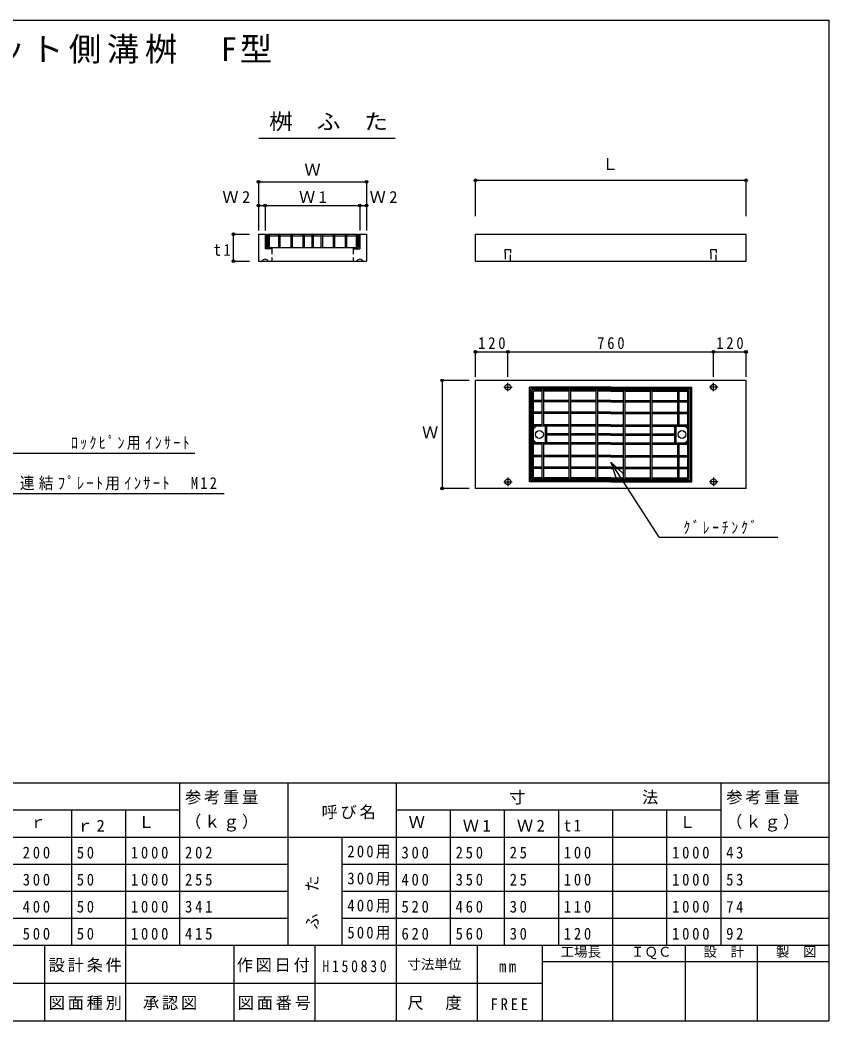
# Model space of a CAD drawing. Units: millimetres, scale not verified. Extents: x -2697 to 2703, y -1855 to 1845.
# Drawn here: x -286 to 2703, y -1855 to 1845 of the extents above; entities that cross this region are included whole.
import ezdxf
from ezdxf.enums import TextEntityAlignment as Align

# ---------------------------------------------------------------- set-up
doc = ezdxf.new("R2010")
doc.units = ezdxf.units.MM
doc.header["$LTSCALE"] = 20
doc.header["$PDMODE"] = 32
doc.header["$PDSIZE"] = 10
doc.linetypes.add('DASHED1', pattern=[1.8, 1.2, -0.6])
doc.layers.add('0-0_通り芯', color=7, linetype='Continuous')
doc.styles.add('ＭＳ ゴシック', font='')
doc.styles.get('ＭＳ ゴシック').set_extended_font_data('MS Gothic')

msp = doc.modelspace()

# ---------------------------------------------------------------- linework, layer by layer
at = {"layer": '0-0_通り芯', "color": 2}
for p, q in [((-2696.53, 1845.45), (2703.47, 1845.45)), ((2703.47, 1845.45), (2703.47, -1854.55)), ((596.83, 1408.54), (1099.61, 1408.54)), ((619.58, 1054.06), (619.58, 999.56)), ((619.58, 1054.06), (619.58, 999.56)), ((619.58, 1054.06), (624.08, 1054.06)), ((624.08, 1054.06), (624.08, 1004.06)), ((629.45, 1054.06), (629.45, 1004.06)), ((629.45, 1054.06), (960.45, 1054.06)), ((634.45, 1054.06), (634.45, 1004.06)), ((634.45, 1048.06), (669.2, 1048.06)), ((669.2, 1054.06), (669.2, 1004.06)), ((674.2, 1054.06), (674.2, 1004.06)), ((674.2, 1048.06), (713.95, 1048.06)), ((713.95, 1054.06), (713.95, 1004.06)), ((718.95, 1054.06), (718.95, 1004.06)), ((718.95, 1048.06), (758.95, 1048.06)), ((758.95, 1054.06), (758.95, 1004.06)), ((763.95, 1054.06), (763.95, 1004.06)), ((763.95, 1048.06), (792.45, 1048.06)), ((792.45, 1054.06), (792.45, 1004.06)), ((797.45, 1054.06), (797.45, 1004.06)), ((797.45, 1048.06), (825.95, 1048.06)), ((825.95, 1054.06), (825.95, 1004.06)), ((830.95, 1054.06), (830.95, 1004.06)), ((830.95, 1048.06), (870.95, 1048.06)), ((870.95, 1054.06), (870.95, 1004.06)), ((875.95, 1054.06), (875.95, 1004.06)), ((875.95, 1048.06), (915.7, 1048.06)), ((915.7, 1054.06), (915.7, 1004.06)), ((920.7, 1054.06), (920.7, 1004.06)), ((920.7, 1048.06), (955.45, 1048.06)), ((955.45, 1054.06), (955.45, 1004.06)), ((960.45, 1054.06), (960.45, 1004.06)), ((965.08, 1054.06), (965.08, 1004.06)), ((965.08, 1054.06), (969.58, 1054.06)), ((969.58, 1054.06), (969.58, 999.56)), ((969.58, 1054.06), (969.58, 999.56)), ((644.58, 999.56), (619.58, 999.56)), ((624.08, 1004.06), (965.08, 1004.06)), ((644.58, 1004.06), (644.58, 998.06)), ((944.58, 1004.06), (944.58, 998.06)), ((944.58, 1004.06), (944.58, 999.56)), ((944.58, 999.56), (969.58, 999.56)), ((1596.83, 138.43), (1596.83, 488.43)), ((1896.83, 488.43), (1596.83, 488.43)), ((1896.83, 483.93), (1601.33, 483.93)), ((1896.83, 488.43), (2196.83, 488.43)), ((1896.83, 483.93), (2192.33, 483.93)), ((2192.33, 142.93), (2192.33, 483.93)), ((2196.83, 138.43), (2196.83, 488.43)), ((1606.33, 147.93), (1606.33, 478.93)), ((1896.83, 478.93), (1606.33, 478.93)), ((1611.33, 152.93), (1611.33, 473.93)), ((1643.33, 473.93), (1611.33, 473.93)), ((1643.33, 344.43), (1643.33, 478.93)), ((1649.33, 344.43), (1649.33, 478.93)), ((1743.33, 473.93), (1649.33, 473.93)), ((1743.33, 147.93), (1743.33, 478.93)), ((1749.33, 147.93), (1749.33, 478.93)), ((1843.33, 473.93), (1749.33, 473.93)), ((1843.33, 147.93), (1843.33, 478.93)), ((1849.33, 147.93), (1849.33, 478.93)), ((1896.83, 473.93), (1849.33, 473.93)), ((1896.83, 478.93), (2187.33, 478.93)), ((1896.83, 473.93), (1944.33, 473.93)), ((1944.33, 147.93), (1944.33, 478.93)), ((1950.33, 147.93), (1950.33, 478.93)), ((1950.33, 473.93), (2044.33, 473.93)), ((2044.33, 147.93), (2044.33, 478.93)), ((2050.33, 147.93), (2050.33, 478.93)), ((2050.33, 473.93), (2144.33, 473.93)), ((2144.33, 344.43), (2144.33, 478.93)), ((2150.33, 344.43), (2150.33, 478.93)), ((2150.33, 473.93), (2182.33, 473.93)), ((2182.33, 152.93), (2182.33, 473.93)), ((2187.33, 147.93), (2187.33, 478.93)), ((1643.33, 439.18), (1611.33, 439.18)), ((1643.33, 434.18), (1611.33, 434.18)), ((1743.33, 439.18), (1649.33, 439.18)), ((1743.33, 434.18), (1649.33, 434.18)), ((1843.33, 439.18), (1749.33, 439.18)), ((1843.33, 434.18), (1749.33, 434.18)), ((1896.83, 439.18), (1849.33, 439.18)), ((1896.83, 434.18), (1849.33, 434.18)), ((1896.83, 439.18), (1944.33, 439.18)), ((1896.83, 434.18), (1944.33, 434.18)), ((1950.33, 439.18), (2044.33, 439.18)), ((1950.33, 434.18), (2044.33, 434.18)), ((2050.33, 439.18), (2144.33, 439.18)), ((2050.33, 434.18), (2144.33, 434.18)), ((2150.33, 439.18), (2182.33, 439.18)), ((2150.33, 434.18), (2182.33, 434.18)), ((1643.33, 395.68), (1611.33, 395.68)), ((1643.33, 390.68), (1611.33, 390.68)), ((1743.33, 395.68), (1649.33, 395.68)), ((1743.33, 390.68), (1649.33, 390.68)), ((1843.33, 395.68), (1749.33, 395.68)), ((1843.33, 390.68), (1749.33, 390.68)), ((1896.83, 395.68), (1849.33, 395.68)), ((1896.83, 390.68), (1849.33, 390.68)), ((1896.83, 395.68), (1944.33, 395.68)), ((1896.83, 390.68), (1944.33, 390.68)), ((1950.33, 395.68), (2044.33, 395.68)), ((1950.33, 390.68), (2044.33, 390.68)), ((2050.33, 395.68), (2144.33, 395.68)), ((2050.33, 390.68), (2144.33, 390.68)), ((2150.33, 395.68), (2182.33, 395.68)), ((2150.33, 390.68), (2182.33, 390.68)), ((1606.33, 292.43), (1606.33, 334.43)), ((1643.33, 349.43), (1611.33, 349.43)), ((1611.33, 334.43), (1621.33, 344.43)), ((1743.33, 344.43), (1611.33, 344.43)), ((1743.33, 349.43), (1649.33, 349.43)), ((1655.33, 282.43), (1655.33, 344.43)), ((1660.33, 282.43), (1660.33, 344.43)), ((1843.33, 349.43), (1749.33, 349.43)), ((1843.33, 344.43), (1749.33, 344.43)), ((1896.83, 349.43), (1849.33, 349.43)), ((1896.83, 344.43), (1849.33, 344.43)), ((1896.83, 349.43), (1944.33, 349.43)), ((1896.83, 344.43), (1944.33, 344.43)), ((1950.33, 349.43), (2044.33, 349.43)), ((1950.33, 344.43), (2044.33, 344.43)), ((2050.33, 349.43), (2144.33, 349.43)), ((2050.33, 344.43), (2182.33, 344.43)), ((2133.33, 282.43), (2133.33, 344.43)), ((2138.33, 282.43), (2138.33, 344.43)), ((2150.33, 349.43), (2182.33, 349.43)), ((2182.33, 334.43), (2172.33, 344.43)), ((2187.33, 292.43), (2187.33, 334.43)), ((1743.33, 315.93), (1660.33, 315.93)), ((1743.33, 310.93), (1660.33, 310.93)), ((1843.33, 315.93), (1749.33, 315.93)), ((1843.33, 310.93), (1749.33, 310.93)), ((1896.83, 315.93), (1849.33, 315.93)), ((1896.83, 310.93), (1849.33, 310.93)), ((1896.83, 315.93), (1944.33, 315.93)), ((1896.83, 310.93), (1944.33, 310.93)), ((1950.33, 315.93), (2044.33, 315.93)), ((1950.33, 310.93), (2044.33, 310.93)), ((2050.33, 315.93), (2133.33, 315.93)), ((2050.33, 310.93), (2133.33, 310.93)), ((1621.33, 282.43), (1611.33, 292.43)), ((1743.33, 282.43), (1611.33, 282.43)), ((1643.33, 277.43), (1611.33, 277.43)), ((1643.33, 147.93), (1643.33, 282.43)), ((1649.33, 147.93), (1649.33, 282.43)), ((1743.33, 277.43), (1649.33, 277.43)), ((1843.33, 282.43), (1749.33, 282.43)), ((1843.33, 277.43), (1749.33, 277.43)), ((1896.83, 282.43), (1849.33, 282.43)), ((1896.83, 277.43), (1849.33, 277.43)), ((1896.83, 282.43), (1944.33, 282.43)), ((1896.83, 277.43), (1944.33, 277.43)), ((1950.33, 282.43), (2044.33, 282.43)), ((1950.33, 277.43), (2044.33, 277.43)), ((2050.33, 282.43), (2182.33, 282.43)), ((2050.33, 277.43), (2144.33, 277.43)), ((2144.33, 147.93), (2144.33, 282.43)), ((2150.33, 147.93), (2150.33, 282.43)), ((2150.33, 277.43), (2182.33, 277.43)), ((2172.33, 282.43), (2182.33, 292.43)), ((1643.33, 236.18), (1611.33, 236.18)), ((1643.33, 231.18), (1611.33, 231.18)), ((1743.33, 236.18), (1649.33, 236.18)), ((1743.33, 231.18), (1649.33, 231.18)), ((1843.33, 236.18), (1749.33, 236.18)), ((1843.33, 231.18), (1749.33, 231.18)), ((1896.83, 236.18), (1849.33, 236.18)), ((1896.83, 231.18), (1849.33, 231.18)), ((1896.83, 236.18), (1944.33, 236.18)), ((1896.83, 231.18), (1944.33, 231.18)), ((1950.33, 236.18), (2044.33, 236.18)), ((1950.33, 231.18), (2044.33, 231.18)), ((2050.33, 236.18), (2144.33, 236.18)), ((2050.33, 231.18), (2144.33, 231.18)), ((2150.33, 236.18), (2182.33, 236.18)), ((2150.33, 231.18), (2182.33, 231.18)), ((1643.33, 192.68), (1611.33, 192.68)), ((1643.33, 187.68), (1611.33, 187.68)), ((1743.33, 192.68), (1649.33, 192.68)), ((1743.33, 187.68), (1649.33, 187.68)), ((1843.33, 192.68), (1749.33, 192.68)), ((1843.33, 187.68), (1749.33, 187.68)), ((1896.83, 192.68), (1849.33, 192.68)), ((1896.83, 187.68), (1849.33, 187.68)), ((1896.83, 192.68), (1944.33, 192.68)), ((1896.83, 187.68), (1944.33, 187.68)), ((1950.33, 192.68), (2044.33, 192.68)), ((1950.33, 187.68), (2044.33, 187.68)), ((2050.33, 192.68), (2144.33, 192.68)), ((2050.33, 187.68), (2144.33, 187.68)), ((2150.33, 192.68), (2182.33, 192.68)), ((2150.33, 187.68), (2182.33, 187.68)), ((1643.33, 152.93), (1611.33, 152.93)), ((1743.33, 152.93), (1649.33, 152.93)), ((1843.33, 152.93), (1749.33, 152.93)), ((1896.83, 152.93), (1849.33, 152.93)), ((1896.83, 152.93), (1944.33, 152.93)), ((1950.33, 152.93), (2044.33, 152.93)), ((2050.33, 152.93), (2144.33, 152.93)), ((2150.33, 152.93), (2182.33, 152.93)), ((1896.83, 138.43), (1596.83, 138.43)), ((1896.83, 147.93), (1606.33, 147.93)), ((1896.83, 147.93), (2187.33, 147.93)), ((1896.83, 142.93), (2192.33, 142.93)), ((1896.83, 138.43), (2196.83, 138.43)), ((-2696.53, -1574.55), (2703.47, -1574.55)), ((-196.53, -1574.55), (-196.53, -1854.55)), ((103.47, -1574.55), (103.47, -1854.55)), ((503.47, -1574.55), (503.47, -1854.55)), ((803.47, -1574.55), (803.47, -1854.55)), ((1103.47, -1574.55), (1103.47, -1854.55)), ((1403.47, -1574.55), (1403.47, -1854.55)), ((1643.47, -1574.55), (1643.47, -1854.55)), ((1903.47, -1574.55), (1903.47, -1854.55)), ((2171.47, -1574.55), (2171.47, -1854.55)), ((2437.47, -1574.55), (2437.47, -1854.55)), ((1643.47, -1634.55), (2703.47, -1634.55)), ((-1696.53, -1714.55), (1643.47, -1714.55)), ((-2696.53, -1854.55), (2703.47, -1854.55))]:
    msp.add_line(p, q, dxfattribs=at)
at = {"layer": '0-0_通り芯'}
for p, q in [((594.58, 1247.11), (994.58, 1247.11)), ((594.58, 1247.11), (594.58, 1159.5)), ((994.58, 1247.11), (994.58, 1159.5)), ((1396.83, 1252.99), (2396.83, 1252.99)), ((1396.83, 1120.81), (1396.83, 1252.99)), ((2396.83, 1120.81), (2396.83, 1252.99)), ((594.58, 1159.5), (619.58, 1159.5)), ((594.58, 1159.5), (594.58, 1066.9)), ((619.58, 1159.5), (619.58, 1066.9)), ((619.58, 1159.5), (969.58, 1159.5)), ((969.58, 1159.5), (969.58, 1066.9)), ((969.58, 1159.5), (994.58, 1159.5)), ((994.58, 1159.5), (994.58, 1066.9)), ((503, 954.06), (503, 1054.06)), ((503, 1054.06), (561.18, 1054.06)), ((503, 954.06), (561.18, 954.06)), ((1396.83, 618.87), (1516.83, 618.87)), ((1396.83, 526.27), (1396.83, 618.87)), ((2396.83, 526.27), (2396.83, 618.87)), ((1273.69, 513.43), (1273.69, 113.43)), ((1373.1, 513.43), (1273.69, 513.43)), ((-406.66, 244.94), (359.33, 244.94)), ((1896.83, 211.03), (1941.35, 170.81)), ((1896.83, 211.03), (1915.28, 153.94)), ((2075.86, -65.64), (1896.83, 211.03)), ((1373.1, 113.43), (1273.69, 113.43)), ((-361.66, 95.69), (468.29, 95.69)), ((2075.86, -65.64), (2513.96, -65.64)), ((-2696.53, -974.55), (703.47, -974.55)), ((303.47, -974.55), (303.47, -1574.55)), ((703.47, -974.55), (2703.47, -974.55)), ((703.47, -974.55), (703.47, -1574.55)), ((1103.47, -974.55), (1103.47, -1574.55)), ((2303.47, -974.55), (2303.47, -1574.55)), ((-2096.53, -1074.55), (303.47, -1074.55)), ((-96.53, -1074.55), (-96.53, -1574.55)), ((103.47, -1074.55), (103.47, -1574.55)), ((1103.47, -1074.55), (2303.47, -1074.55)), ((1303.47, -1074.55), (1303.47, -1574.55)), ((1503.47, -1074.55), (1503.47, -1574.55)), ((1703.47, -1074.55), (1703.47, -1574.55)), ((1903.47, -1074.55), (1903.47, -1574.55)), ((2103.47, -1074.55), (2103.47, -1574.55)), ((-2696.53, -1174.55), (703.47, -1174.55)), ((303.47, -1174.55), (303.47, -1574.55)), ((703.47, -1174.55), (2703.47, -1174.55)), ((903.47, -1174.55), (903.47, -1574.55)), ((-2496.53, -1274.55), (703.47, -1274.55)), ((903.47, -1274.55), (2703.47, -1274.55)), ((-2496.53, -1374.55), (703.47, -1374.55)), ((903.47, -1374.55), (2703.47, -1374.55)), ((-2496.53, -1474.55), (703.47, -1474.55)), ((903.47, -1474.55), (2703.47, -1474.55)), ((-2496.53, -1574.55), (703.47, -1574.55))]:
    msp.add_line(p, q, dxfattribs=at)
at = {"layer": '0-0_通り芯', "color": 3}
for p, q in [((594.58, 1054.06), (594.58, 954.06)), ((594.58, 1054.06), (619.58, 1054.06)), ((969.58, 1054.06), (994.58, 1054.06)), ((994.58, 1054.06), (994.58, 954.06)), ((2396.83, 954.06), (2396.83, 1054.06)), ((594.58, 954.06), (994.58, 954.06)), ((1396.83, 954.06), (2396.83, 954.06)), ((2396.83, 513.43), (1396.83, 513.43)), ((1396.83, 113.43), (1396.83, 513.43)), ((1501.32, 488.43), (1532.33, 488.43)), ((1516.83, 472.93), (1516.83, 503.93)), ((2292.33, 488.43), (2261.32, 488.43)), ((2276.83, 472.93), (2276.83, 503.93)), ((2396.83, 113.43), (2396.83, 513.43)), ((1516.83, 153.93), (1516.83, 122.93)), ((2276.83, 153.93), (2276.83, 122.93)), ((2396.83, 113.43), (1396.83, 113.43)), ((1501.32, 138.43), (1532.33, 138.43)), ((2292.33, 138.43), (2261.32, 138.43))]:
    msp.add_line(p, q, dxfattribs=at)
at = {"layer": '0-0_通り芯', "color": 2, "linetype": 'DASHED1'}
for p, q in [((644.58, 1004.06), (644.58, 954.06)), ((944.58, 1004.06), (944.58, 954.06))]:
    msp.add_line(p, q, dxfattribs=at)
at = {"layer": '0-0_通り芯', "color": 3}
msp.add_lwpolyline([(1396.83, 954.06), (1396.83, 1054.06), (2396.83, 1054.06)], dxfattribs=at)
at = {"layer": '0-0_通り芯', "color": 3, "linetype": 'DASHED1'}
for points in [[(1526.83, 954.06), (1526.83, 986.06), (1527.83, 986.06), (1527.83, 996.06), (1505.83, 996.06), (1505.83, 986.06), (1506.83, 986.06), (1506.83, 954.06)], [(2286.83, 954.06), (2286.83, 986.06), (2287.83, 986.06), (2287.83, 996.06), (2265.83, 996.06), (2265.83, 986.06), (2266.83, 986.06), (2266.83, 954.06)]]:
    msp.add_lwpolyline(points, dxfattribs=at)
at = {"layer": '0-0_通り芯'}
for points in [[(1516.83, 526.27), (1516.83, 618.87), (2276.83, 618.87)], [(2276.83, 526.27), (2276.83, 618.87), (2396.83, 618.87)]]:
    msp.add_lwpolyline(points, dxfattribs=at)
at = {"layer": '0-0_通り芯', "color": 2}
msp.add_lwpolyline([(1896.83, 142.93), (1601.33, 142.93), (1601.33, 483.93)], dxfattribs=at)
at = {"layer": '0-0_通り芯', "color": 3}
for centre in [(1516.83, 488.43), (2276.83, 488.43), (1516.83, 138.43), (2276.83, 138.43)]:
    msp.add_circle(centre, 11, dxfattribs=at)
at = {"layer": '0-0_通り芯', "color": 2}
for centre in [(1633.33, 313.43), (2160.33, 313.43)]:
    msp.add_circle(centre, 14.5, dxfattribs=at)
at = {"layer": '0-0_通り芯', "color": 3}
for centre in [(619.58, 947.46), (969.58, 947.46)]:
    msp.add_arc(centre, 13.6, 29.03, 150.96999, dxfattribs=at)
at = {"layer": '0-0_通り芯'}
for p in [(594.58, 1247.11), (994.58, 1247.11), (1396.83, 1252.99), (2396.83, 1252.99), (594.58, 1159.5), (619.58, 1159.5), (969.58, 1159.5), (994.58, 1159.5), (503, 1054.06), (503, 954.06), (1396.83, 618.87), (1516.83, 618.87), (2276.83, 618.87), (2396.83, 618.87), (1273.69, 513.43), (1273.69, 113.43)]:
    msp.add_point(p, dxfattribs=at)

# ---------------------------------------------------------------- texts
at = {"layer": '0-0_通り芯', "style": 'ＭＳ ゴシック', "width": 1.1}
msp.add_text('桝\u3000ふ\u3000た', height=58.65, dxfattribs=at).set_placement((633.8, 1423.33), align=Align.BOTTOM_LEFT)
at = {"layer": '0-0_通り芯', "style": 'ＭＳ ゴシック'}
for s, p in [('Ｌ', (1864.82, 1277.63)), ('Ｗ', (764.58, 1257.11)), ('Ｗ', (1199.25, 286.45)), ('ｒ', (-249.98, -1154.55)), ('Ｌ', (150.02, -1154.55)), ('Ｗ', (1150.02, -1154.55)), ('Ｌ', (2150.01, -1154.55))]:
    msp.add_text(s, height=43.99, dxfattribs=at).set_placement(p, align=Align.BOTTOM_LEFT)
at = {"layer": '0-0_通り芯', "color": 4, "style": 'ＭＳ ゴシック'}
for s, p in [('工場長', (1711.36, -1628.06)), ('ＩＱＣ', (1971.36, -1628.06)), ('設\u3000計', (2239.36, -1628.06)), ('製\u3000図', (2507.36, -1628.06)), ('寸法単位', (1145.22, -1674.55))]:
    msp.add_text(s, height=36.66, dxfattribs=at).set_placement(p, align=Align.BOTTOM_LEFT)
at = {"layer": '0-0_通り芯', "color": 3, "insert": (-1088.85, 1683.76), "char_height": 87.98, "attachment_point": 7, "style": 'ＭＳ ゴシック'}
msp.add_mtext('\\T1.17;マルチスリット側溝桝\u3000F型', dxfattribs=at)
at = {"layer": '0-0_通り芯', "char_height": 43.99, "attachment_point": 7, "style": 'ＭＳ ゴシック'}
for s, insert in [('\\T1.22;Ｗ2', (461.23, 1169.5)), ('\\T1.22;Ｗ1', (744.58, 1169.5)), ('\\T1.22;Ｗ2', (1005.49, 1169.5)), ('\\T1.36;\\W0.9;t1', (429.04, 973.31)), ('\\T1.38;\\W0.9;120', (1406.83, 628.87)), ('\\T1.38;\\W0.9;760', (1846.83, 628.87)), ('\\T1.38;\\W0.9;120', (2286.83, 628.87)), ('\\T1.35;\\W0.85;ﾛｯｸﾋﾟﾝ用ｲﾝｻｰﾄ', (-98.39, 256.02)), ('\\T1.3;\\W0.9;連結ﾌﾟﾚｰﾄ用ｲﾝｻｰﾄ\u3000M12', (-287.14, 106.77)), ('\\T1.39;\\W0.85;ｸﾞﾚｰﾁﾝｸﾞ', (2165.23, -54.56)), ('\\T1.17;参考重量', (323.47, -1054.55)), ('\\T1.17;参考重量', (2323.47, -1054.55)), ('\\T1.17;寸\u3000\u3000\u3000\u3000\u3000\u3000法', (1521.24, -1054.55)), ('\\T1.17;呼び名', (828.12, -1109.16)), ('\\T1.17;（ｋｇ）', (323.47, -1154.55)), ('\\T1.17;（ｋｇ）', (2323.47, -1154.55)), ('\\T1.22;ｒ2', (-76.53, -1154.55)), ('\\T1.22;Ｗ1', (1350.02, -1154.55)), ('\\T1.22;Ｗ2', (1550.02, -1154.55)), ('\\T1.36;\\W0.9;t1', (1723.47, -1154.55)), ('\\T1.38;\\W0.9;200', (-276.53, -1254.55)), ('\\T1.36;\\W0.9;50', (-76.53, -1254.55)), ('\\T1.38;\\W0.9;1000', (123.47, -1254.55)), ('\\T1.38;\\W0.9;202', (323.47, -1254.55)), ('\\T1.3;\\W0.9;200用', (923.47, -1254.55)), ('\\T1.38;\\W0.9;300', (1123.47, -1254.55)), ('\\T1.38;\\W0.9;250', (1323.47, -1254.55)), ('\\T1.36;\\W0.9;25', (1523.47, -1254.55)), ('\\T1.38;\\W0.9;100', (1723.47, -1254.55)), ('\\T1.38;\\W0.9;1000', (2123.47, -1254.55)), ('\\T1.36;\\W0.9;43', (2323.47, -1254.55)), ('\\T1.38;\\W0.9;300', (-276.53, -1354.55)), ('\\T1.36;\\W0.9;50', (-76.53, -1354.55)), ('\\T1.38;\\W0.9;1000', (123.47, -1354.55)), ('\\T1.38;\\W0.9;255', (323.47, -1354.55)), ('\\T1.3;\\W0.9;300用', (923.47, -1354.55)), ('\\T1.38;\\W0.9;400', (1123.47, -1354.55)), ('\\T1.38;\\W0.9;350', (1323.47, -1354.55)), ('\\T1.36;\\W0.9;25', (1523.47, -1354.55)), ('\\T1.38;\\W0.9;100', (1723.47, -1354.55)), ('\\T1.38;\\W0.9;1000', (2123.47, -1354.55)), ('\\T1.36;\\W0.9;53', (2323.47, -1354.55)), ('\\T1.3;\\W0.9;400用', (923.47, -1454.55)), ('\\T1.38;\\W0.9;400', (-276.53, -1454.55)), ('\\T1.36;\\W0.9;50', (-76.53, -1454.55)), ('\\T1.38;\\W0.9;1000', (123.47, -1454.55)), ('\\T1.38;\\W0.9;341', (323.47, -1454.55)), ('\\T1.38;\\W0.9;520', (1123.47, -1454.55)), ('\\T1.38;\\W0.9;460', (1323.47, -1454.55)), ('\\T1.36;\\W0.9;30', (1523.47, -1454.55)), ('\\T1.38;\\W0.9;110', (1723.47, -1454.55)), ('\\T1.38;\\W0.9;1000', (2123.47, -1454.55)), ('\\T1.36;\\W0.9;74', (2323.47, -1454.55)), ('\\T1.38;\\W0.9;500', (-276.53, -1554.55)), ('\\T1.36;\\W0.9;50', (-76.53, -1554.55)), ('\\T1.38;\\W0.9;1000', (123.47, -1554.55)), ('\\T1.38;\\W0.9;415', (323.47, -1554.55)), ('\\T1.3;\\W0.9;500用', (923.47, -1554.55)), ('\\T1.38;\\W0.9;620', (1123.47, -1554.55)), ('\\T1.38;\\W0.9;560', (1323.47, -1554.55)), ('\\T1.36;\\W0.9;30', (1523.47, -1554.55)), ('\\T1.38;\\W0.9;120', (1723.47, -1554.55)), ('\\T1.38;\\W0.9;1000', (2123.47, -1554.55)), ('\\T1.36;\\W0.9;92', (2323.47, -1554.55)), ('\\T1.17;設計条件', (-180.63, -1674.55)), ('\\T1.17;作図日付', (514.18, -1674.55)), ('\\T1.39;\\W0.85;H150830', (831.06, -1674.55)), ('\\T1.36;\\W0.9;mm', (1483.77, -1674.55)), ('\\T1.17;図面種別', (-180.63, -1814.55)), ('\\T1.17;承認図', (167.85, -1814.55)), ('\\T1.17;図面番号', (518.23, -1814.55)), ('\\T1.17;尺\u3000度', (1145.22, -1814.55)), ('\\T1.38;\\W0.9;FREE', (1452.67, -1814.55))]:
    msp.add_mtext(s, dxfattribs=dict(at, insert=insert))
at = {"layer": '0-0_通り芯', "insert": (817.63, -1516.94), "char_height": 43.99, "attachment_point": 7, "rotation": 90, "style": 'ＭＳ ゴシック'}
msp.add_mtext('\\T1.17;ふ\u3000た', dxfattribs=at)

doc.saveas('drawing.dxf')
